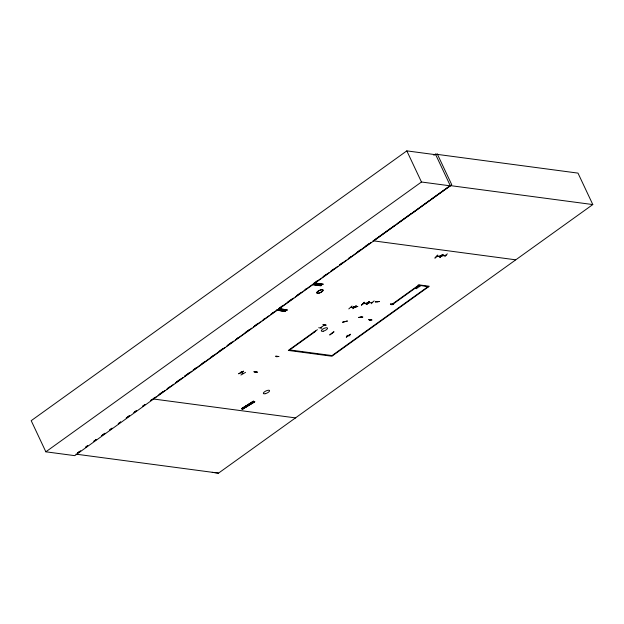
<?xml version="1.0" encoding="UTF-8"?>
<svg xmlns="http://www.w3.org/2000/svg" width="624" height="624" viewBox="0 0 624 624"><rect width="100%" height="100%" fill="white"/><g stroke="black" fill="none" stroke-linecap="round" stroke-linejoin="round"><path stroke-width="0.94" d="M350.805 307.414L354.541 307.219L354.011 306.766M354.362 307.343L353.785 306.899L354.494 307.226M241.792 408.79L253.867 401.372L241.496 408.611M254.413 401.411L242.463 408.954M253.445 401.076L241.667 408.845M253.477 401.248L241.488 408.767M241.145 372.551L242.986 373.667M242.822 373.604L242.845 372.996L242.853 373.565M342.631 322.179L347.279 321.095M347.35 320.993L342.638 322.21M276.916 310.198L285.098 311.384M277.134 310.183L285.316 311.368M277.313 309.917L276.892 310.089M286.705 310.128L278.772 309.013M287.118 309.949L278.92 308.654M285.464 311.002L277.29 309.808M286.728 310.229L278.507 309.208M313.373 284.17L321.571 285.316L313.092 284.349L320.939 285.519M314.613 283.296L322.569 284.365M321.181 285.597L312.718 284.63L320.876 285.823L321.352 285.347M322.631 284.443L322.959 284.084M355.321 307.367L355.142 306.665M360.797 317.187L361.304 316.867L360.976 317.156M377.411 301.774L377.177 301.821M358.714 317.507L362.864 317.023L358.839 317.312M331.913 333.31L331.75 333.427M332.038 333.403L331.929 333.419M318.724 327.74L321.789 328.169M254.069 371.803L257.338 372.099L254.225 371.678M257.111 372.247L254.069 371.818M346.921 335.33L349.963 335.774M371.779 320.042L368.628 319.738M371.927 319.94L368.885 319.511M285.433 311.298L277.212 310.105M287.063 310.144L278.585 309.013M315.003 283.015L323.201 284.162M322.787 284.482L314.348 283.475L322.546 284.638M353.114 307.632L357.864 306.415L353.09 307.554M355.313 307.351L355.298 306.626M315.416 331.25L315.541 331.133M320.424 327.795L324.542 324.956M255.762 371.865L256.168 371.569M276.884 356.811L277.306 356.507M370.118 320.065L369.603 320.33L370.165 320.042M370.422 319.699L370.835 319.418M391.973 304.34L391.544 304.645M241.519 372.551L241.293 372.068M243.188 373.573L241.075 371.998M361.631 305.136L364.127 302.289M364.299 302.258L361.405 305.136M368.8 301.642L366.109 304.504M366.857 304.333L369.58 301.462L366.912 304.372M368.659 302.936L368.324 302.897M372.208 302.328L372.364 302.429M371.202 303.732L374.119 300.901M434.92 258.055L437.635 255.2M435.084 258.001L437.822 255.146M442.166 254.545L439.631 257.384M442.993 254.428L440.107 257.33L443.063 254.452M447.322 253.812L444.818 256.667M355.048 306.735L355.29 307.18M375.344 301.922L379.322 301.587M348.793 308.919L352.045 306.049M354.136 307.242L353.847 306.914M356.148 305.799L352.849 308.732L356.109 305.768M277.29 356.53L276.923 356.78M391.895 304.395L391.412 304.621L392.192 304.699L418.876 285.535M435.716 154.721L406.817 150.875L31.2 420.677L45.848 451.807L74.755 455.653L450.364 185.851L435.443 154.136L433.875 155.267M45.848 451.807L421.465 182.005L450.364 185.851M77.532 453.024L80.675 450.77M85.379 447.392L87.734 445.7M94.013 441.191L96.369 439.499M101.86 435.552L104.996 433.298M118.334 423.719L120.689 422.027M134.027 412.448L136.383 410.756L134.004 412.441M152.864 398.915L154.44 397.784M159.175 394.384L163.121 391.552M167.856 388.151L169.432 387.013M176.53 381.911L180.476 379.08M184.423 376.249L189.158 372.848M193.105 370.009L196.264 367.747M201.786 363.776L204.937 361.507M210.467 357.544L213.619 355.274M219.141 351.304L223.088 348.473M227.822 345.072L231.769 342.241M236.504 338.84L238.079 337.701M245.185 332.6L249.132 329.768M254.654 325.806L257.806 323.536M263.336 319.566L264.911 318.435M271.222 313.903L273.593 312.203M279.115 308.233L282.266 305.963M287.797 302L291.736 299.161M296.47 295.76L300.417 292.929M305.152 289.528L306.735 288.397M313.833 283.296L317.78 280.457M323.302 276.494L326.461 274.225M331.196 270.824L333.559 269.123M339.869 264.592L342.241 262.891M348.551 258.352L350.922 256.651M357.232 252.119L360.391 249.85M365.126 246.449L369.073 243.617M156.351 396.692L153.192 398.962L295.753 417.932M157.927 395.561L165.032 390.46M166.608 389.329L173.714 384.228M175.289 383.089L183.183 377.426M184.759 376.288L191.864 371.186M193.44 370.055L224.999 347.389M226.582 346.25L233.68 341.149M235.264 340.018L251.831 328.115M253.406 326.984L260.512 321.883M262.088 320.744L269.194 315.643M270.769 314.512L277.867 309.41M279.451 308.279L293.654 298.077M295.23 296.938L302.336 291.837M303.911 290.706L320.479 278.803M322.062 277.672L329.16 272.571M330.736 271.432L337.841 266.331M339.417 265.2L346.523 260.099M348.098 258.968L370.984 242.525M411.013 213.775L396.887 223.922L451.714 184.642L437.19 153.769M429.062 200.811L411.918 213.47M430.63 199.688L450.247 185.593L592.8 204.563L577.996 173.113L435.443 154.136M288.912 350.501L315.682 331.266L315.003 331.25L288.311 350.423L331.867 356.218L429.273 286.252L419.055 284.895L391.591 304.621M326.017 325.143L322.998 324.659M416.255 287.617L418.213 287.586L416.738 288.093L416.551 288.779L416.395 288.194L414.937 288.561L416.387 288.062L416.138 287.352M418.852 285.745L420.81 285.722L419.336 286.229L419.149 286.915L418.993 286.33L417.534 286.697L418.985 286.198L418.735 285.488M332.054 355.579L427.9 286.736M212.261 472.337L218.517 473.125L592.8 204.563M77.423 453.008L78.991 451.885M86.065 446.807L87.633 445.684M93.92 441.176L96.283 439.483M101.782 435.544L104.926 433.29M118.287 423.712L120.643 422.019M275.73 356.273L278.99 356.538L275.777 356.203M255.809 371.842L256.277 371.6M317.405 329.69L313.381 332.569M329.792 334.87L333.762 331.687M390.39 304.106L393.658 304.372L390.437 304.036M346.258 337.093L350.438 334.23L346.421 337.116M370.469 319.683L370.937 319.433M242.471 409.118L254.654 401.661M242.759 409.126L254.834 401.708L242.525 409.048M363.043 303.662L367.24 303.077M440.645 256.09L436.472 256.667L440.786 255.934M445.973 255.208L441.87 255.778M367.193 303.17L362.996 303.755M445.832 255.349L441.73 255.926M238.766 373.768L243.532 371.155L238.758 373.737M240.903 375.032L245.567 372.356M243.056 373.448L242.783 373.004M375.352 301.852L379.314 301.501M323.146 324.558L326.032 325.073M368.308 302.999L372.489 302.305M373.012 240.786L515.518 259.795M428.493 286.814L418.096 285.067M289.684 349.939L332.647 355.657M75.964 454.155L218.517 473.125M333.996 331.913L329.854 334.909M278.983 308.732L287.095 309.847M277.352 309.886L285.714 311.072M241.246 372.668L241.106 372.2M406.817 150.875L421.465 182.005M112.063 428.228L109.707 429.92L112 428.22M129.324 415.826L126.181 418.08L129.285 415.818M145.018 404.555L142.662 406.247L145.002 404.555M152.077 399.485L150.509 400.608L152.077 399.485M395.32 225.046L374.135 240.263L395.351 225.053M265.255 393.697A3.416 1.178 -25.2 0 0 269.56 390.601A3.416 1.178 -25.2 0 0 264.553 391.771A3.416 1.178 -25.2 0 0 265.255 393.697M318.747 293.163A3.432 1.186 -25.2 0 0 323.068 290.059A3.432 1.186 -25.2 0 0 318.037 291.229A3.432 1.186 -25.2 0 0 318.747 293.163A3.416 1.178 -25.2 0 0 323.06 290.074A3.416 1.178 -25.2 0 0 318.053 291.236A3.416 1.178 -25.2 0 0 318.755 293.163M323.216 331.196A3.416 1.178 -25.2 0 0 327.522 328.107A3.416 1.178 -25.2 0 0 322.514 329.269A3.416 1.178 -25.2 0 0 323.216 331.196"/></g></svg>
